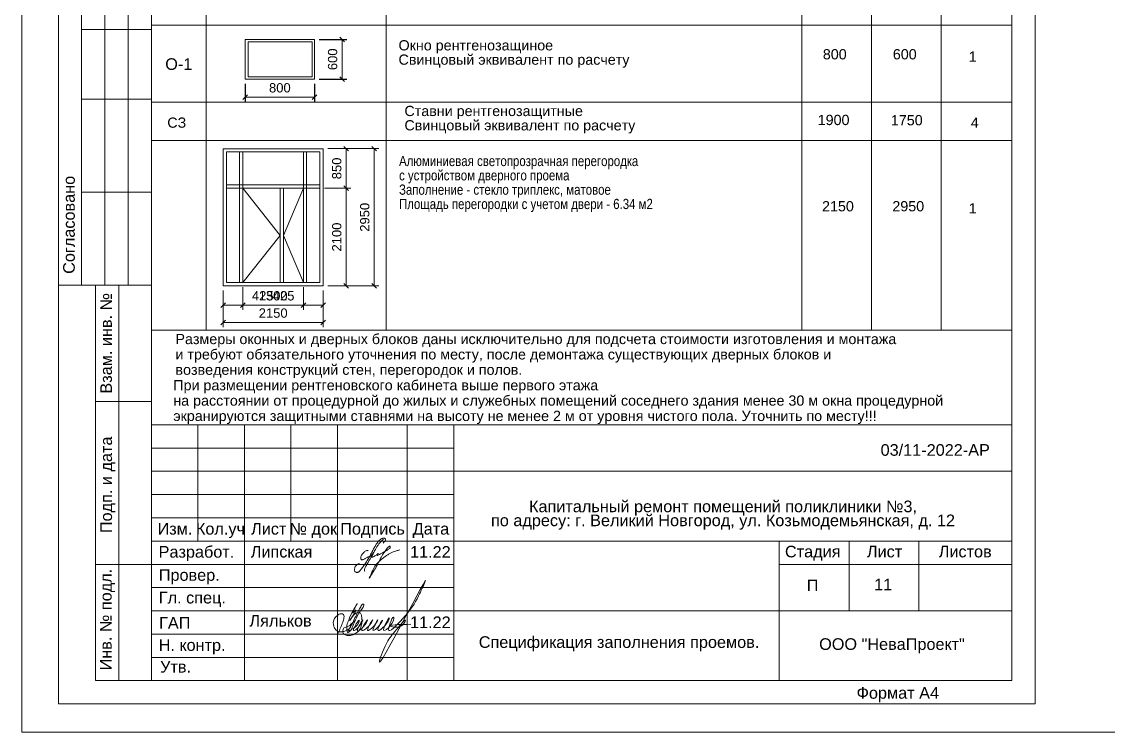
# Model space of a CAD drawing. Header units: metres. Extents: x 14591 to 15202, y 5442 to 5571.
# Drawn here: x 15049.29 to 15072.65, y 5477.72 to 5492.99 of the extents above; entities that cross this region are included whole.
import ezdxf
from ezdxf.enums import TextEntityAlignment as Align

# ---------------------------------------------------------------- set-up
doc = ezdxf.new("R2010")
doc.units = ezdxf.units.M
doc.header["$MEASUREMENT"] = 0
doc.linetypes.add('DGN Style 3', pattern=[4.89804, 3.4986, -1.39944])
doc.layers.get('Defpoints').update_dxf_attribs({"lineweight": 0})
for name, color, linetype, lineweight in [('Level 1', 7, 'Continuous', 0), ('Level 50', 7, 'Continuous', 0), ('Level 63', 7, 'Continuous', 0)]:
    doc.layers.add(name, color=color, linetype=linetype, lineweight=lineweight)
doc.styles.add('ARIAL', font='arial.ttf')
doc.styles.add('GOST 2.304', font='CS_Gost2304.shx')
doc.styles.add('MONOTXT', font='monotxt.shx', dxfattribs={"width": 0.8, "height": 0.5})
doc.styles.add('Style-Arial', font='arial.ttf')
doc.styles.add('Style-txt', font='txt.shx')
doc.dimstyles.new('100', dxfattribs={"dimtxt": 0.25, "dimasz": 0.1875, "dimexe": 0.125, "dimexo": 0.125, "dimgap": 0.0625, "dimtad": 1, "dimdec": 0, "dimlfac": 1000, "dimzin": 11, "dimdsep": 46, "dimtxsty": 'Style-txt', "dimblk": 'OBLIQUE', "dimcen": 0.09, "dimadec": 0, "dimazin": 3, "dimtfac": 1, "dimtdec": 0, "dimtmove": 0, "dimatfit": 3, "dimldrblk": 'TerminatorOpen', "dimfxl": 1, "dimfrac": 2, "dimtzin": 11, "dimlwd": 0, "dimlwe": 0, "dimarcsym": 0})

# ---------------------------------------------------------------- blocks, each defined once
blk = doc.blocks.new('*U194')
at = {"layer": 'Level 1', "color": 5, "linetype": 'Continuous', "lineweight": 0}
for points, knots in [([(0.306, 0.776), (0.338, 0.808), (0.397, 0.875), (0.429, 0.933), (0.429, 0.965), (0.42, 1.007), (0.389, 1.038), (0.332, 1.045), (0.263, 1.027), (0.213, 1.007), (0.118, 0.929), (0.06, 0.874), (-0.031, 0.753), (-0.11, 0.623), (-0.214, 0.445), (-0.303, 0.264), (-0.383, 0.11), (-0.478, -0.059), (-0.639, -0.303), (-0.752, -0.465), (-0.872, -0.638), (-0.988, -0.735), (-1.017, -0.735), (-1.061, -0.743), (-1.139, -0.715), (-1.158, -0.689), (-1.176, -0.645), (-1.176, -0.576), (-1.169, -0.519), (-1.149, -0.433), (-1.081, -0.354), (-1.035, -0.336), (-0.993, -0.308), (-0.956, -0.297), (-0.92, -0.293), (-0.909, -0.307), (-0.916, -0.318)], [0, 0, 0, 0, 0.032258, 0.064516, 0.096774, 0.129032, 0.16129, 0.193548, 0.225806, 0.258065, 0.290323, 0.322581, 0.354839, 0.387097, 0.419355, 0.451613, 0.483871, 0.516129, 0.548387, 0.580645, 0.612903, 0.645161, 0.677419, 0.709677, 0.741935, 0.774194, 0.806452, 0.83871, 0.870968, 0.903226, 0.935484, 0.967742, 0.983871, 0.991935, 0.995968, 1, 1, 1, 1]), ([(0.324, 0.97), (0.325, 0.97), (0.327, 0.977), (0.319, 0.976), (0.313, 0.973), (0.304, 0.967), (0.289, 0.95), (0.206, 0.881), (0.152, 0.82), (0.093, 0.753), (-0.006, 0.617), (-0.174, 0.288), (-0.312, 0.065), (-0.539, -0.325), (-0.642, -0.514), (-0.687, -0.643), (-0.64, -0.686)], [0, 0, 0, 0, 0.005306, 0.009091, 0.012718, 0.03509, 0.04357, 0.143713, 0.287425, 0.431138, 0.57485, 0.718563, 0.862275, 0.934132, 0.97006, 1, 1, 1, 1])]:
    blk.add_open_spline(points, degree=3, knots=knots, dxfattribs=at)
blk.add_open_spline([(-0.466, 0.375), (-0.477, 0.405), (-0.522, 0.405), (-0.564, 0.389), (-0.626, 0.36), (-0.677, 0.321), (-0.751, 0.252), (-0.803, 0.178), (-0.835, 0.121), (-0.851, 0.046), (-0.851, -0.036), (-0.83, -0.076), (-0.798, -0.084), (-0.77, -0.084), (-0.711, -0.062), (-0.657, -0.037), (-0.529, 0.033), (-0.308, 0.141), (-0.219, 0.237), (-0.169, 0.317), (-0.193, 0.317), (-0.298, 0.134), (-0.31, 0.076), (-0.31, 0.056), (-0.266, 0.056), (-0.23, 0.056), (-0.158, 0.094), (-0.083, 0.14), (-0.024, 0.179), (0.022, 0.211), (0.057, 0.251), (0.057, 0.266), (0.032, 0.232), (0.004, 0.173), (-0.002, 0.145), (0.03, 0.145), (0.108, 0.188), (0.241, 0.256), (0.325, 0.302), (0.438, 0.365), (0.547, 0.44), (0.612, 0.48), (0.654, 0.521), (0.679, 0.566), (0.679, 0.617), (0.679, 0.634), (0.648, 0.626), (0.594, 0.589), (0.512, 0.517), (0.448, 0.428), (0.37, 0.31), (0.317, 0.235), (0.239, 0.11), (0.158, -0.046), (0.088, -0.178), (-0.026, -0.403), (-0.22, -0.74), (-0.324, -0.893), (-0.414, -0.996), (-0.414, -1.046), (-0.377, -1.018), (-0.317, -0.817), (-0.236, -0.634), (-0.15, -0.464), (-0.087, -0.376), (0.011, -0.254), (0.138, -0.127), (0.215, -0.06), (0.339, 0.033), (0.462, 0.119), (0.577, 0.204), (0.723, 0.281), (0.876, 0.347), (1.008, 0.391), (1.08, 0.409), (1.176, 0.43)], degree=3, dxfattribs=at)
blk = doc.blocks.new('*U289')
at = {"layer": 'Level 50', "color": 7, "linetype": 'Continuous', "lineweight": 0}
for p, q in [((10.511, 14.855), (-10.489, 14.855)), ((-10.489, 14.855), (-10.489, -14.845)), ((10.511, -14.845), (10.511, 14.855)), ((-10.489, -14.845), (10.511, -14.845))]:
    blk.add_line(p, q, dxfattribs=at)
at = {"layer": 'Level 50', "color": 7, "linetype": 'Continuous', "lineweight": 13}
for p, q in [((-8.489, 14.355), (-8.489, -14.345)), ((-8.489, 14.355), (10.011, 14.355)), ((9.011, 13.655), (9.011, 14.355)), ((10.011, -14.345), (10.011, 14.355)), ((9.011, 13.655), (10.011, 13.655))]:
    blk.add_line(p, q, dxfattribs=at)
at = {"layer": 'Level 63', "color": 7, "linetype": 'Continuous', "lineweight": 13}
for p, q in [((-10.489, 0.655), (-8.489, 0.655)), ((-10.489, 0.655), (-10.489, -5.845)), ((-9.989, 0.655), (-9.989, -5.845)), ((-9.489, 0.655), (-9.489, -5.845)), ((-8.989, 0.655), (-8.989, -5.845)), ((-9.989, -0.345), (-8.489, -0.345)), ((-9.989, -1.845), (-8.489, -1.845)), ((-9.989, -3.845), (-8.489, -3.845)), ((-10.489, -5.845), (-8.489, -5.845)), ((-9.689, -5.845), (-8.489, -5.845)), ((-9.189, -14.345), (-9.189, -5.845)), ((-9.689, -8.345), (-8.489, -8.345)), ((-8.489, -8.845), (10.011, -8.845)), ((-8.489, -8.845), (-8.489, -14.345)), ((-7.489, -8.845), (-7.489, -11.345)), ((-6.489, -8.845), (-6.489, -14.345)), ((-5.489, -8.845), (-5.489, -11.345)), ((-4.489, -8.845), (-4.489, -14.345)), ((-2.989, -8.845), (-2.989, -14.345)), ((-1.989, -8.845), (-1.989, -14.345)), ((-1.989, -9.845), (10.011, -9.845)), ((-8.489, -10.845), (-1.989, -10.845)), ((-8.489, -11.345), (-1.989, -11.345)), ((-1.989, -11.345), (10.011, -11.345)), ((-9.689, -11.845), (-8.489, -11.845)), ((5.011, -11.845), (10.011, -11.845)), ((-1.989, -12.845), (10.011, -12.845)), ((-8.489, -14.345), (10.011, -14.345))]:
    blk.add_line(p, q, dxfattribs=at)
at = {"layer": 'Level 63', "color": 7, "linetype": 'Continuous', "lineweight": 0}
for p, q in [((-8.489, -9.345), (-1.989, -9.345)), ((-8.489, -9.845), (-1.989, -9.845)), ((-8.489, -10.345), (-1.989, -10.345)), ((-8.489, -11.845), (-1.989, -11.845)), ((-8.489, -12.345), (-1.989, -12.345)), ((-8.489, -12.845), (-1.989, -12.845)), ((-8.489, -13.345), (-1.989, -13.345)), ((-8.489, -13.845), (-1.989, -13.845))]:
    blk.add_line(p, q, dxfattribs=at)
at = {"layer": 'Level 63', "color": 7, "linetype": 'Continuous', "lineweight": 13, "flags": 128}
for points in [[(-8.489, -14.345), (-9.689, -14.345), (-9.689, -5.845)], [(5.011, -11.345), (5.011, -14.345)], [(6.511, -11.345), (6.511, -12.845)], [(8.011, -11.345), (8.011, -12.845)]]:
    blk.add_lwpolyline(points, dxfattribs=at)
at = {"color": 7, "linetype": 'Continuous', "lineweight": 0, "insert": (7.559, -14.646), "char_height": 0.25, "attachment_point": 5, "line_spacing_factor": 1.214483, "style": 'Style-Arial'}
blk.add_mtext('Формат А4', dxfattribs=at)
at = {"layer": 'Level 63', "color": 7, "linetype": 'Continuous', "lineweight": 0, "style": 'Style-Arial'}
for s, p in [('Согласовано', (-10.261, -4.547)), ('Взам. инв. №', (-9.463, -7.093)), ('Подп. и дата', (-9.46, -10.136)), ('Инв. № подл.', (-9.469, -13.033))]:
    blk.add_text(s, height=0.25002, rotation=90, dxfattribs=at).set_placement(p, align=Align.MIDDLE_CENTER)
for s, p in [('Изм.', (-7.982, -11.08)), ('Кол.уч', (-7.004, -11.08)), ('Лист', (-5.966, -11.08)), ('№ док', (-5.007, -11.08)), ('Подпись', (-3.733, -11.08)), ('Дата', (-2.478, -11.08)), ('Разработ.', (-7.52, -11.576)), ('Стадия', (5.73, -11.57)), ('Лист', (7.274, -11.57)), ('Листов', (9.008, -11.57)), ('Провер.', (-7.674, -12.074)), ('Гл. спец.', (-7.608, -12.561)), ('ГАП', (-7.987, -13.103)), ('Н. контр.', (-7.613, -13.58)), ('Утв.', (-7.969, -14.047))]:
    blk.add_text(s, height=0.25, dxfattribs=at).set_placement(p, align=Align.MIDDLE_CENTER)
at = {"layer": 'Level 63', "color": 7, "linetype": 'Continuous', "lineweight": 0, "insert": (7.434, -13.597), "char_height": 0.25, "attachment_point": 5, "line_spacing_factor": 0.6, "style": 'GOST 2.304'}
blk.add_mtext('\\fArial|b0|i0|c204204|p39;ООО "НеваПроект"', dxfattribs=at)
blk = doc.blocks.new('формат А4')
at = {"layer": 'Level 50', "color": 7, "linetype": 'Continuous', "lineweight": 0}
blk.add_blockref('*U289', (10.489, -14.855), dxfattribs=at)
blk = doc.blocks.new('_Oblique')
at = {"color": 0, "linetype": 'ByBlock', "lineweight": -2}
blk.add_line((0.5, 0.5), (-0.5, -0.5), dxfattribs=at)
blk = doc.blocks.new('*D302')
at = {"color": 0, "linetype": 'Continuous', "lineweight": -2, "transparency": 16777216}
for p, q in [((15055.685, 5492.607), (15056.277, 5492.607)), ((15055.685, 5491.757), (15056.277, 5491.757))]:
    blk.add_line(p, q, dxfattribs=at)
at = {"color": 0, "linetype": 'Continuous', "lineweight": 0, "transparency": 16777216}
blk.add_line((15056.177, 5492.607), (15056.177, 5491.757), dxfattribs=at)
at = {"layer": 'Defpoints', "color": 0, "linetype": 'Continuous', "lineweight": 40, "transparency": 16777216}
for p in [(15055.585, 5492.607), (15055.585, 5491.757), (15056.177, 5491.757)]:
    blk.add_point(p, dxfattribs=at)
at = {"color": 0, "linetype": 'Continuous', "lineweight": 0, "transparency": 16777216, "xscale": 0.1, "yscale": 0.1, "zscale": 0.1}
for p, rotation in [((15056.177, 5492.607), 90), ((15056.177, 5491.757), 270)]:
    blk.add_blockref('_Oblique', p, dxfattribs=dict(at, rotation=rotation))
at = {"color": 0, "linetype": 'Continuous', "lineweight": 0, "transparency": 16777216, "insert": (15055.975, 5492.182), "char_height": 0.2, "attachment_point": 5, "rotation": 90, "style": 'Style-Arial'}
blk.add_mtext('600', dxfattribs=at)
blk = doc.blocks.new('TerminatorOpen')
at = {"color": 0, "linetype": 'ByBlock', "lineweight": -2}
for q in [(-1, 0.5), (-1, 0), (-1, -0.5)]:
    blk.add_line((0, 0), q, dxfattribs=at)
blk = doc.blocks.new('*D303')
at = {"color": 0, "linetype": 'Continuous', "lineweight": -2, "transparency": 16777216}
for p, q in [((15054.095, 5491.657), (15054.095, 5491.266)), ((15055.585, 5491.657), (15055.585, 5491.266))]:
    blk.add_line(p, q, dxfattribs=at)
at = {"color": 0, "linetype": 'Continuous', "lineweight": 0, "transparency": 16777216}
blk.add_line((15055.585, 5491.366), (15054.095, 5491.366), dxfattribs=at)
at = {"layer": 'Defpoints', "color": 0, "linetype": 'Continuous', "lineweight": 40, "transparency": 16777216}
for p in [(15054.095, 5491.757), (15055.585, 5491.757), (15054.095, 5491.366)]:
    blk.add_point(p, dxfattribs=at)
at = {"color": 0, "linetype": 'Continuous', "lineweight": 0, "transparency": 16777216, "xscale": 0.1, "yscale": 0.1, "zscale": 0.1, "rotation": 180}
blk.add_blockref('_Oblique', (15054.095, 5491.366), dxfattribs=at)
at = {"color": 0, "linetype": 'Continuous', "lineweight": 0, "transparency": 16777216, "xscale": 0.1, "yscale": 0.1, "zscale": 0.1}
blk.add_blockref('_Oblique', (15055.585, 5491.366), dxfattribs=at)
at = {"color": 0, "linetype": 'Continuous', "lineweight": 0, "transparency": 16777216, "insert": (15054.84, 5491.568), "char_height": 0.2, "attachment_point": 5, "style": 'Style-Arial'}
blk.add_mtext('800', dxfattribs=at)
blk = doc.blocks.new('*D304')
at = {"color": 7, "linetype": 'Continuous', "lineweight": 0, "transparency": 16777216}
for p, q in [((15055.871, 5490.261), (15056.968, 5490.261)), ((15055.871, 5487.311), (15056.968, 5487.311))]:
    blk.add_line(p, q, dxfattribs=at)
at = {"color": 0, "linetype": 'Continuous', "lineweight": 0, "transparency": 16777216}
blk.add_line((15056.868, 5490.261), (15056.868, 5487.311), dxfattribs=at)
at = {"layer": 'Defpoints', "color": 0, "linetype": 'Continuous', "lineweight": 40, "transparency": 16777216}
for p in [(15055.771, 5490.261), (15055.771, 5487.311), (15056.868, 5487.311)]:
    blk.add_point(p, dxfattribs=at)
at = {"color": 0, "linetype": 'Continuous', "lineweight": 0, "transparency": 16777216, "xscale": 0.1, "yscale": 0.1, "zscale": 0.1}
for p, rotation in [((15056.868, 5490.261), 90), ((15056.868, 5487.311), 270)]:
    blk.add_blockref('_Oblique', p, dxfattribs=dict(at, rotation=rotation))
at = {"color": 0, "linetype": 'Continuous', "lineweight": 0, "transparency": 16777216, "insert": (15056.666, 5488.786), "char_height": 0.2, "attachment_point": 5, "rotation": 90, "style": 'Style-Arial'}
blk.add_mtext('2950', dxfattribs=at)
blk = doc.blocks.new('*D305')
at = {"color": 7, "linetype": 'Continuous', "lineweight": 0, "transparency": 16777216}
for p, q in [((15055.801, 5489.411), (15056.367, 5489.411)), ((15055.871, 5487.311), (15056.367, 5487.311))]:
    blk.add_line(p, q, dxfattribs=at)
at = {"color": 0, "linetype": 'Continuous', "lineweight": 0, "transparency": 16777216}
blk.add_line((15056.267, 5487.311), (15056.267, 5489.411), dxfattribs=at)
at = {"layer": 'Defpoints', "color": 0, "linetype": 'Continuous', "lineweight": 40, "transparency": 16777216}
for p in [(15055.701, 5489.411), (15056.267, 5489.411), (15055.771, 5487.311)]:
    blk.add_point(p, dxfattribs=at)
at = {"color": 0, "linetype": 'Continuous', "lineweight": 0, "transparency": 16777216, "xscale": 0.1, "yscale": 0.1, "zscale": 0.1}
for p, rotation in [((15056.267, 5489.411), 90), ((15056.267, 5487.311), 270)]:
    blk.add_blockref('_Oblique', p, dxfattribs=dict(at, rotation=rotation))
at = {"color": 0, "linetype": 'Continuous', "lineweight": 0, "transparency": 16777216, "insert": (15056.064, 5488.361), "char_height": 0.2, "attachment_point": 5, "rotation": 90, "style": 'Style-Arial'}
blk.add_mtext('2100', dxfattribs=at)
blk = doc.blocks.new('*D306')
at = {"color": 7, "linetype": 'Continuous', "lineweight": 0, "transparency": 16777216}
for p, q in [((15053.621, 5487.211), (15053.621, 5486.423)), ((15055.771, 5487.211), (15055.771, 5486.423))]:
    blk.add_line(p, q, dxfattribs=at)
at = {"color": 0, "linetype": 'Continuous', "lineweight": 0, "transparency": 16777216}
blk.add_line((15053.621, 5486.523), (15055.771, 5486.523), dxfattribs=at)
at = {"layer": 'Defpoints', "color": 0, "linetype": 'Continuous', "lineweight": 40, "transparency": 16777216}
for p in [(15053.621, 5487.311), (15055.771, 5487.311), (15055.771, 5486.523)]:
    blk.add_point(p, dxfattribs=at)
at = {"color": 0, "linetype": 'Continuous', "lineweight": 0, "transparency": 16777216, "xscale": 0.1, "yscale": 0.1, "zscale": 0.1, "rotation": 180}
blk.add_blockref('_Oblique', (15053.621, 5486.523), dxfattribs=at)
at = {"color": 0, "linetype": 'Continuous', "lineweight": 0, "transparency": 16777216, "xscale": 0.1, "yscale": 0.1, "zscale": 0.1}
blk.add_blockref('_Oblique', (15055.771, 5486.523), dxfattribs=at)
at = {"color": 0, "linetype": 'Continuous', "lineweight": 0, "transparency": 16777216, "insert": (15054.696, 5486.725), "char_height": 0.2, "attachment_point": 5, "style": 'Style-Arial'}
blk.add_mtext('2150', dxfattribs=at)
blk = doc.blocks.new('*D307')
at = {"color": 7, "linetype": 'Continuous', "lineweight": 0, "transparency": 16777216}
for p, q in [((15053.621, 5487.211), (15053.621, 5486.794)), ((15054.046, 5487.281), (15054.046, 5486.794))]:
    blk.add_line(p, q, dxfattribs=at)
at = {"color": 0, "linetype": 'Continuous', "lineweight": 0, "transparency": 16777216}
for p, q in [((15053.621, 5486.894), (15054.046, 5486.894)), ((15054.046, 5486.894), (15054.797, 5486.894))]:
    blk.add_line(p, q, dxfattribs=at)
at = {"layer": 'Defpoints', "color": 0, "linetype": 'Continuous', "lineweight": 40, "transparency": 16777216}
for p in [(15054.046, 5487.381), (15053.621, 5487.311), (15054.046, 5486.894)]:
    blk.add_point(p, dxfattribs=at)
at = {"color": 0, "linetype": 'Continuous', "lineweight": 0, "transparency": 16777216, "xscale": 0.1, "yscale": 0.1, "zscale": 0.1, "rotation": 180}
blk.add_blockref('_Oblique', (15053.621, 5486.894), dxfattribs=at)
at = {"color": 0, "linetype": 'Continuous', "lineweight": 0, "transparency": 16777216, "xscale": 0.1, "yscale": 0.1, "zscale": 0.1}
blk.add_blockref('_Oblique', (15054.046, 5486.894), dxfattribs=at)
at = {"color": 0, "linetype": 'Continuous', "lineweight": 0, "transparency": 16777216, "insert": (15054.472, 5487.097), "char_height": 0.2, "attachment_point": 5, "style": 'Style-Arial'}
blk.add_mtext('425', dxfattribs=at)
blk = doc.blocks.new('*D308')
at = {"color": 7, "linetype": 'Continuous', "lineweight": 0, "transparency": 16777216}
for p, q in [((15054.046, 5487.281), (15054.046, 5486.794)), ((15055.346, 5487.281), (15055.346, 5486.794))]:
    blk.add_line(p, q, dxfattribs=at)
at = {"color": 0, "linetype": 'Continuous', "lineweight": 0, "transparency": 16777216}
blk.add_line((15054.046, 5486.894), (15055.346, 5486.894), dxfattribs=at)
at = {"layer": 'Defpoints', "color": 0, "linetype": 'Continuous', "lineweight": 40, "transparency": 16777216}
for p in [(15054.046, 5487.381), (15055.346, 5487.381), (15055.346, 5486.894)]:
    blk.add_point(p, dxfattribs=at)
at = {"color": 0, "linetype": 'Continuous', "lineweight": 0, "transparency": 16777216, "xscale": 0.1, "yscale": 0.1, "zscale": 0.1, "rotation": 180}
blk.add_blockref('_Oblique', (15054.046, 5486.894), dxfattribs=at)
at = {"color": 0, "linetype": 'Continuous', "lineweight": 0, "transparency": 16777216, "xscale": 0.1, "yscale": 0.1, "zscale": 0.1}
blk.add_blockref('_Oblique', (15055.346, 5486.894), dxfattribs=at)
at = {"color": 0, "linetype": 'Continuous', "lineweight": 0, "transparency": 16777216, "insert": (15054.696, 5487.097), "char_height": 0.2, "attachment_point": 5, "style": 'Style-Arial'}
blk.add_mtext('1300', dxfattribs=at)
blk = doc.blocks.new('*D309')
at = {"color": 7, "linetype": 'Continuous', "lineweight": 0, "transparency": 16777216}
for p, q in [((15055.346, 5487.281), (15055.346, 5486.794)), ((15055.771, 5487.211), (15055.771, 5486.794))]:
    blk.add_line(p, q, dxfattribs=at)
at = {"color": 0, "linetype": 'Continuous', "lineweight": 0, "transparency": 16777216}
for p, q in [((15055.346, 5486.894), (15054.594, 5486.894)), ((15055.771, 5486.894), (15055.346, 5486.894))]:
    blk.add_line(p, q, dxfattribs=at)
at = {"layer": 'Defpoints', "color": 0, "linetype": 'Continuous', "lineweight": 40, "transparency": 16777216}
for p in [(15055.346, 5487.381), (15055.771, 5487.311), (15055.346, 5486.894)]:
    blk.add_point(p, dxfattribs=at)
at = {"color": 0, "linetype": 'Continuous', "lineweight": 0, "transparency": 16777216, "xscale": 0.1, "yscale": 0.1, "zscale": 0.1, "rotation": 180}
blk.add_blockref('_Oblique', (15055.346, 5486.894), dxfattribs=at)
at = {"color": 0, "linetype": 'Continuous', "lineweight": 0, "transparency": 16777216, "xscale": 0.1, "yscale": 0.1, "zscale": 0.1}
blk.add_blockref('_Oblique', (15055.771, 5486.894), dxfattribs=at)
at = {"color": 0, "linetype": 'Continuous', "lineweight": 0, "transparency": 16777216, "insert": (15054.92, 5487.097), "char_height": 0.2, "attachment_point": 5, "style": 'Style-Arial'}
blk.add_mtext('425', dxfattribs=at)
blk = doc.blocks.new('*D310')
at = {"color": 7, "linetype": 'Continuous', "lineweight": 0, "transparency": 16777216}
for p, q in [((15055.871, 5490.261), (15056.367, 5490.261)), ((15055.801, 5489.411), (15056.367, 5489.411))]:
    blk.add_line(p, q, dxfattribs=at)
at = {"color": 0, "linetype": 'Continuous', "lineweight": 0, "transparency": 16777216}
blk.add_line((15056.267, 5489.411), (15056.267, 5490.261), dxfattribs=at)
at = {"layer": 'Defpoints', "color": 0, "linetype": 'Continuous', "lineweight": 40, "transparency": 16777216}
for p in [(15055.771, 5490.261), (15056.267, 5490.261), (15055.701, 5489.411)]:
    blk.add_point(p, dxfattribs=at)
at = {"color": 0, "linetype": 'Continuous', "lineweight": 0, "transparency": 16777216, "xscale": 0.1, "yscale": 0.1, "zscale": 0.1}
for p, rotation in [((15056.267, 5490.261), 90), ((15056.267, 5489.411), 270)]:
    blk.add_blockref('_Oblique', p, dxfattribs=dict(at, rotation=rotation))
at = {"color": 0, "linetype": 'Continuous', "lineweight": 0, "transparency": 16777216, "insert": (15056.064, 5489.836), "char_height": 0.2, "attachment_point": 5, "rotation": 90, "style": 'Style-Arial'}
blk.add_mtext('850', dxfattribs=at)

msp = doc.modelspace()

# ---------------------------------------------------------------- linework, layer by layer
at = {"color": 7, "linetype": 'Continuous', "lineweight": 13, "ltscale": 0.001}
for p, q in [((15053.25553276, 5486.35994743), (15053.25553276, 5506.9019515)), ((15057.12477445, 5486.35994743), (15057.12477445, 5506.9019515)), ((15066.06007422, 5486.35994743), (15066.06007422, 5506.9019515)), ((15067.56007422, 5486.35994743), (15067.56007422, 5506.1019515)), ((15069.06007422, 5506.1019515), (15069.06007422, 5486.35994743)), ((15052.07766361, 5492.91660933), (15070.57766361, 5492.91660933)), ((15052.07766361, 5491.25798812), (15070.57766361, 5491.25798812)), ((15052.07766361, 5490.4386267), (15070.57766361, 5490.4386267)), ((15052.07766361, 5486.35994743), (15070.57766361, 5486.35994743))]:
    msp.add_line(p, q, dxfattribs=at)
at = {"color": 7, "linetype": 'Continuous', "lineweight": 13}
for p, q in [((15053.62080038, 5490.26080469), (15055.77080038, 5490.26080469)), ((15053.62080038, 5490.26080469), (15053.62080038, 5487.31080469)), ((15055.77080038, 5490.26080469), (15055.77080038, 5487.31080469)), ((15053.62080038, 5487.31080469), (15055.77080038, 5487.31080469))]:
    msp.add_line(p, q, dxfattribs=at)
at = {"color": 7, "linetype": 'Continuous', "lineweight": 0}
for p, q in [((15053.97580038, 5490.19080469), (15053.97580038, 5487.38080469)), ((15054.04580038, 5490.19080469), (15054.04580038, 5487.38080469)), ((15055.34580038, 5490.19080469), (15055.34580038, 5487.38080469)), ((15055.41580038, 5490.19080469), (15055.41580038, 5487.38080469)), ((15053.69080038, 5489.48080469), (15055.70080038, 5489.48080469)), ((15053.69080038, 5489.41080469), (15055.70080038, 5489.41080469)), ((15054.84580038, 5489.41080469), (15054.84580038, 5487.38080469)), ((15054.91580038, 5489.41080469), (15054.91580038, 5487.38080469))]:
    msp.add_line(p, q, dxfattribs=at)
at = {"color": 7, "linetype": 'Continuous', "lineweight": 0, "flags": 128}
msp.add_lwpolyline([(15053.69080038, 5490.19080469), (15055.70080038, 5490.19080469), (15055.70080038, 5487.38080469), (15053.69080038, 5487.38080469), (15053.69080038, 5490.19080469)], close=True, dxfattribs=at)
at = {"color": 7, "linetype": 'DGN Style 3', "lineweight": 0, "flags": 128}
for points in [[(15054.04580038, 5489.41080469), (15054.84580038, 5488.39580469), (15054.04580038, 5487.38080469)], [(15055.34580038, 5487.38080469), (15054.91580038, 5488.39580469), (15055.34580038, 5489.41080469)]]:
    msp.add_lwpolyline(points, dxfattribs=at)
at = {"color": 5, "linetype": 'Continuous', "lineweight": 0}
msp.add_spline([(15056.09083688, 5479.84652401), (15056.19350229, 5480.08134183), (15056.21868564, 5480.17532739), (15056.21868564, 5480.2285313), (15056.18745831, 5480.25975864), (15056.13817804, 5480.25975864), (15056.06083177, 5480.21510275), (15056.00607925, 5480.14531443), (15055.99162758, 5480.10492609), (15055.99162758, 5480.03630949), (15056.00867507, 5479.97268739), (15056.05151195, 5479.91198974), (15056.10077391, 5479.88354834), (15056.16753653, 5479.87240521), (15056.23558868, 5479.89063973), (15056.2940648, 5479.91723586), (15056.33417183, 5479.94823564), (15056.40553561, 5480.07184132), (15056.47172952, 5480.20790483), (15056.52545499, 5480.3183326), (15056.58168443, 5480.41572484), (15056.61889789, 5480.46788575), (15056.63626195, 5480.47253844), (15056.64295544, 5480.447558), (15056.6319434, 5480.4064605), (15056.59947056, 5480.36162029), (15056.40824357, 5479.99318968), (15056.34747557, 5479.88793641), (15056.30196126, 5479.86165871), (15056.28978786, 5479.88274366), (15056.28413454, 5479.90384215), (15056.27664242, 5479.97931283), (15056.30976607, 5480.10293197), (15056.40460815, 5480.30962506), (15056.50287031, 5480.47982012), (15056.4058166, 5480.28250729), (15056.46895902, 5480.3381004), (15056.3401868, 5480.11506037), (15056.44093717, 5480.24558453), (15056.51510818, 5480.28840718), (15056.57135403, 5480.27333615), (15056.59815265, 5480.2132076), (15056.606063, 5480.1162871), (15056.53528388, 5479.89346711), (15056.44751665, 5479.82917833), (15056.38295765, 5479.80224506), (15056.28375267, 5479.79849295), (15056.21497418, 5479.82765405), (15056.20245932, 5479.84933044), (15056.19490302, 5479.89994505), (15056.20867092, 5479.95132754), (15056.28438642, 5479.97891182), (15056.43728879, 5480.11588519), (15056.32179498, 5479.88865671), (15056.38125322, 5479.92298494), (15056.53549055, 5480.07722227), (15056.54760961, 5480.12245121), (15056.42244228, 5479.90565504), (15056.55540762, 5480.00664059), (15056.6237648, 5480.12955032), (15056.50641007, 5479.89652248), (15056.66827713, 5480.02411975), (15056.72673484, 5480.12955032), (15056.60352885, 5479.91197245), (15056.76963974, 5480.01797936), (15056.836118, 5480.12955032), (15056.7263242, 5479.90969944), (15056.89619682, 5480.04619427), (15056.94370794, 5480.12955032), (15056.84209141, 5479.9128996), (15057.03968294, 5480.10494105), (15057.04455315, 5480.11715677), (15056.94608491, 5479.92484835), (15057.19024341, 5480.15180923), (15057.19290863, 5480.16175596), (15057.06882483, 5479.9212945), (15057.28789518, 5480.15190132), (15057.28789518, 5480.18084639), (15057.17868629, 5479.93300948), (15057.47894112, 5480.15786602), (15057.8229999, 5480.65094325), (15057.95795489, 5480.94146361), (15056.98045492, 5479.24838399), (15057.16356748, 5479.68036462), (15057.38830257, 5479.97095647), (15057.54144462, 5480.12409852), (15057.48582715, 5480.02776624), (15057.21576186, 5479.99539645), (15057.65846101, 5480.03796041)], degree=3, dxfattribs=at)
at = {"layer": 'Level 63', "color": 7, "linetype": 'Continuous', "lineweight": 13}
for p, q in [((15054.09524678, 5492.60663102), (15055.58520075, 5492.60663102)), ((15054.09524678, 5492.60663102), (15054.09524678, 5491.75663102)), ((15055.58520075, 5492.60663102), (15055.58520075, 5491.75663102)), ((15054.09524678, 5491.75663102), (15055.58520075, 5491.75663102))]:
    msp.add_line(p, q, dxfattribs=at)
at = {"layer": 'Level 63', "color": 5, "linetype": 'Continuous', "lineweight": 13, "flags": 128}
msp.add_lwpolyline([(15049.29027593, 5508.82994608), (15114.71282392, 5508.82994608), (15114.71282392, 5477.71598835), (15049.29027593, 5477.71598835), (15049.29027593, 5508.82994608)], close=True, dxfattribs=at)
at = {"layer": 'Level 63', "color": 7, "linetype": 'Continuous', "lineweight": 0, "flags": 128}
msp.add_lwpolyline([(15054.15694609, 5492.55663102), (15055.53520075, 5492.55663102), (15055.53520075, 5491.80663102), (15054.15694609, 5491.80663102), (15054.15694609, 5492.55663102)], close=True, dxfattribs=at)

# ---------------------------------------------------------------- block references
at = {"layer": 'Level 1', "color": 5, "linetype": 'Continuous', "lineweight": 0, "xscale": 0.4141646088358931, "yscale": 0.4141646088358931, "zscale": 0.4141646088358931}
msp.add_blockref('*U194', (15056.93300542, 5481.45780785), dxfattribs=at)
at = {"layer": 'Level 50', "color": 7, "linetype": 'Continuous', "lineweight": 0}
msp.add_blockref('формат А4', (15050.07766361, 5508.02553374), dxfattribs=at)

# ---------------------------------------------------------------- texts
at = {"color": 7, "linetype": 'Continuous', "lineweight": 13, "style": 'Style-Arial'}
for s, p in [('800', (15066.51429872, 5492.40027864)), ('600', (15068.01918345, 5492.40027864))]:
    msp.add_text(s, height=0.22, dxfattribs=at).set_placement(p, align=Align.TOP_LEFT)
at = {"color": 7, "linetype": 'Continuous', "lineweight": 0, "style": 'Style-Arial'}
for s, height, p in [('О-1', 0.25, (15052.37559137, 5492.20418512)), ('СЗ', 0.22, (15052.41989516, 5490.93086468)), ('03/11-2022-АР', 0.25, (15067.75606281, 5483.90947747))]:
    msp.add_text(s, height=height, dxfattribs=at).set_placement(p, align=Align.TOP_LEFT)
at = {"color": 7, "linetype": 'DGN Style 3', "lineweight": 0, "style": 'Style-Arial'}
for s, p in [('1900', (15066.40321985, 5490.9879839)), ('1750', (15067.9770913, 5490.98333891)), ('2150', (15066.49689957, 5489.13328804)), ('2950', (15068.00853267, 5489.13328804))]:
    msp.add_text(s, height=0.22, dxfattribs=at).set_placement(p, align=Align.TOP_LEFT)
at = {"color": 7, "linetype": 'Continuous', "lineweight": 0, "style": 'Style-Arial'}
msp.add_text('Липская', height=0.25, dxfattribs=at).set_placement((15054.87627967, 5481.7223429), align=Align.TOP_CENTER)
at = {"color": 18, "linetype": 'Continuous', "lineweight": 13, "true_color": 0x000000, "style": 'ARIAL'}
for p in [(15058.07571766, 5481.71749991), (15058.07571766, 5480.20504444)]:
    msp.add_text('11.22', height=0.25, dxfattribs=at).set_placement(p, align=Align.TOP_CENTER)
at = {"color": 7, "lineweight": 13, "style": 'Style-Arial'}
for s, p in [('11', (15067.61751629, 5481.01660285)), ('Ляльков', (15054.18687346, 5480.2385311))]:
    msp.add_text(s, height=0.25, dxfattribs=at).set_placement(p, align=Align.TOP_LEFT)
at = {"color": 7, "linetype": 'Continuous', "lineweight": 13, "style": 'Style-Arial'}
msp.add_text('Спецификация заполнения проемов. ', height=0.25, dxfattribs=at).set_placement((15062.18140247, 5479.77944686), align=Align.TOP_CENTER)
at = {"color": 7, "linetype": 'Continuous', "lineweight": 13, "char_height": 0.22, "attachment_point": 1}
for s, insert, line_spacing_factor, style in [('Окно рентгенозащиное\\PСвинцовый эквивалент по расчету', (15057.39158983, 5492.59312661), 0.84, 'Style-Arial'), ('Ставни рентгенозащитные \\PСвинцовый эквивалент по расчету', (15057.51792413, 5491.18165221), 0.84, 'Style-Arial'), ('\\fArial|b0|i0|c204204|p39;Размеры оконных и дверных блоков даны исключительно для подсчета стоимости изготовления и монтажа \\Pи требуют обязательного уточнения по месту, после демонтажа существующих дверных блоков и \\Pвозведения конструкций стен, перегородок и полов.', (15052.59541788, 5486.27955012), 0.9, 'Style-txt')]:
    msp.add_mtext(s, dxfattribs=dict(at, insert=insert, line_spacing_factor=line_spacing_factor, style=style))
at = {"linetype": 'Continuous', "lineweight": 0, "insert": (15064.36767126, 5482.38354442), "char_height": 0.25, "attachment_point": 5, "line_spacing_factor": 0.72, "style": 'Style-Arial'}
msp.add_mtext('Капитальный ремонт помещений поликлиники №3, \\Pпо адресу: г. Великий Новгород, ул. Козьмодемьянская, д. 12', dxfattribs=at)
at = {"color": 7, "linetype": 'Continuous', "lineweight": 0, "insert": (15066.29318842, 5480.87405415), "char_height": 0.25, "attachment_point": 5, "line_spacing_factor": 0.72, "style": 'GOST 2.304'}
msp.add_mtext('\\fArial|b0|i0|c204204|p39;П', dxfattribs=at)
at = {"layer": 'Level 1', "color": 7, "linetype": 'Continuous', "lineweight": 0, "style": 'Style-Arial'}
for s, p in [('1', (15069.64925718, 5492.35010029)), ('4', (15069.69501376, 5490.92981743)), ('1', (15069.64925718, 5489.08754284))]:
    msp.add_text(s, height=0.22, dxfattribs=at).set_placement(p, align=Align.TOP_LEFT)
at = {"layer": 'Level 1', "color": 7, "linetype": 'Continuous', "lineweight": 0, "insert": (15057.40263025, 5490.10663856), "char_height": 0.22, "attachment_point": 1, "line_spacing_factor": 0.84, "style": 'MONOTXT'}
msp.add_mtext('\\fArial|b0|i0|c204204|p39;Алюминиевая светопрозрачная перегородка\\Pс устройством дверного проема\\PЗаполнение - стекло триплекс, матовое\\PПлощадь перегородки с учетом двери - 6.34 м2', dxfattribs=at)
at = {"layer": 'Level 1', "color": 7, "linetype": 'Continuous', "lineweight": 13, "insert": (15052.54898833, 5485.28631921), "char_height": 0.22, "attachment_point": 1, "line_spacing_factor": 0.9, "style": 'Style-Arial'}
msp.add_mtext('При размещении рентгеновского кабинета выше первого этажа \\Pна расстоянии от процедурной до жилых и служебных помещений соседнего здания менее 30 м окна процедурной \\Pэкранируются защитными ставнями на высоту не менее 2 м от уровня чистого пола. Уточнить по месту!!!', dxfattribs=at)

# ---------------------------------------------------------------- dimensions: what is measured, and where the dimension line sits
at = {"color": 7, "linetype": 'Continuous', "lineweight": 0}
for base, p1, p2, angle, text, picture, middle in [((15056.17662853, 5491.75663102), (15055.58520075, 5492.60663102), (15055.58520075, 5491.75663102), 270, '600', '*D302', (15055.97451393, 5492.18163102)), ((15054.09524678, 5491.36606455), (15055.58520075, 5491.75663102), (15054.09524678, 5491.75663102), 180, '800', '*D303', (15054.84022377, 5491.56817915))]:
    dim = msp.add_linear_dim(base=base, p1=p1, p2=p2, angle=angle, text=text, dimstyle='100', override={"dimtxt": 0.2, "dimasz": 0.1, "dimexe": 0.1, "dimexo": 0.1, "dimgap": 0.1, "dimdec": 4, "dimtxsty": 'Style-Arial', "dimtdec": 4, "dimtofl": 0, "dimfrac": 0, "dimlwe": 65534}, dxfattribs=at)
    dim.commit()
    dim.dimension.update_dxf_attribs({"geometry": picture, "text_midpoint": middle})
for base, p1, p2, angle, picture, middle in [((15056.26650421, 5490.26080469), (15055.70080038, 5489.41080469), (15055.77080038, 5490.26080469), 90, '*D310', (15056.06438962, 5489.83580469)), ((15056.86807249, 5487.31080469), (15055.77080038, 5490.26080469), (15055.77080038, 5487.31080469), 270, '*D304', (15056.66595789, 5488.78580469)), ((15056.26650421, 5489.41080469), (15055.77080038, 5487.31080469), (15055.70080038, 5489.41080469), 90, '*D305', (15056.06438962, 5488.36080469)), ((15055.34580038, 5486.89447088), (15055.77080038, 5487.31080469), (15055.34580038, 5487.38080469), 180, '*D309', (15054.92008415, 5487.09658548))]:
    dim = msp.add_linear_dim(base=base, p1=p1, p2=p2, angle=angle, dimstyle='100', override={"dimtxt": 0.2, "dimasz": 0.1, "dimexe": 0.1, "dimexo": 0.1, "dimgap": 0.1, "dimdec": 4, "dimtxsty": 'Style-Arial', "dimclre": 7, "dimtdec": 4, "dimtofl": 0, "dimfrac": 0}, dxfattribs=at)
    dim.commit()
    dim.dimension.update_dxf_attribs({"geometry": picture, "text_midpoint": middle})
for base, p1, p2, picture, middle in [((15054.04580038, 5486.89447088), (15053.62080038, 5487.31080469), (15054.04580038, 5487.38080469), '*D307', (15054.47151662, 5487.09658548)), ((15055.34580038, 5486.89447088), (15054.04580038, 5487.38080469), (15055.34580038, 5487.38080469), '*D308', (15054.69580038, 5487.09665369)), ((15055.77080038, 5486.5228892), (15053.62080038, 5487.31080469), (15055.77080038, 5487.31080469), '*D306', (15054.69580038, 5486.7250038))]:
    dim = msp.add_linear_dim(base=base, p1=p1, p2=p2, dimstyle='100', override={"dimtxt": 0.2, "dimasz": 0.1, "dimexe": 0.1, "dimexo": 0.1, "dimgap": 0.1, "dimdec": 4, "dimtxsty": 'Style-Arial', "dimclre": 7, "dimtdec": 4, "dimtofl": 0, "dimfrac": 0}, dxfattribs=at)
    dim.commit()
    dim.dimension.update_dxf_attribs({"geometry": picture, "text_midpoint": middle})

doc.saveas('drawing.dxf')
